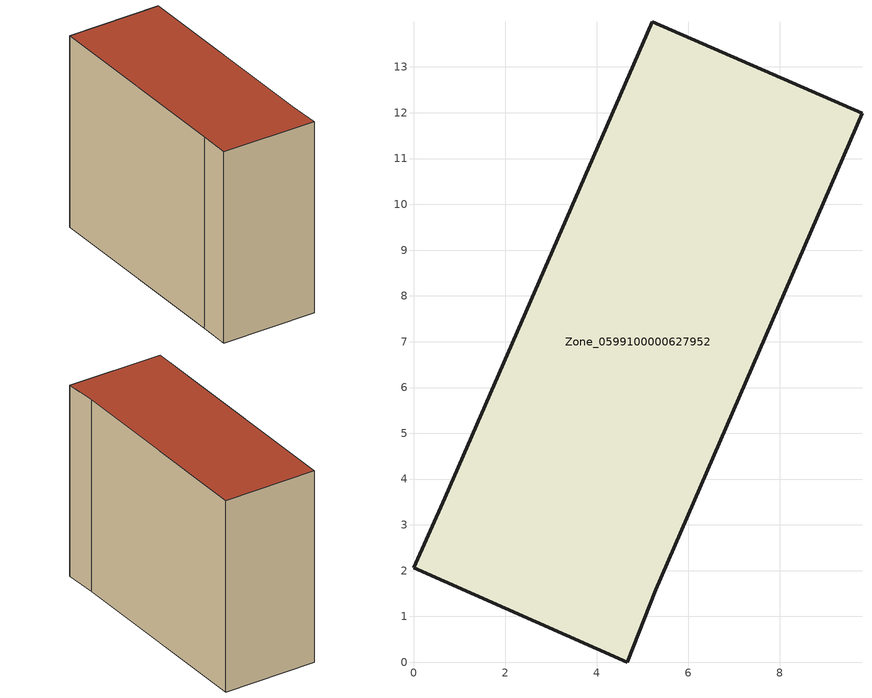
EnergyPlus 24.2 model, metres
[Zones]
Zone_0599100000627952
 floor ground (C_G): 0.68,3.58 5.21,13.99 9.79,11.99 5.29,1.59 4.66,0 0,2.07 z0
 wall outside (C_F): 4.66,0 5.29,1.59 9.79,11.99 5.21,13.99 0.68,3.58 0,2.07 4.66,0 z0:10.43
 roof outside (C_R): 5.29,1.59 9.79,11.99 5.21,13.99 0.68,3.58 0,2.07 4.66,0 z10.43
[BUILDING]
Pand.0599100000627952: North Axis=0; Terrain=City; Loads Convergence Tolerance Value=0.04; Temperature Convergence Tolerance Value=0.4; Solar Distribution=FullExterior; Maximum Number of Warmup Days=25; Minimum Number of Warmup Days=1
[Site:Location]
Rotterdam.The.Hague.AP_ZH_NLD Design_Conditions: Latitude=51.96; Longitude=4.45; Time Zone=1; Elevation=-4.5
[SITE:GROUNDTEMPERATURE:BUILDINGSURFACE]
18, 18, 18, 18, 18, 18, 18, 18, 18, 18, 18, 18
[MATERIAL] Thermal Absorptance=0.9; Solar Absorptance=0.7; Visible Absorptance=0.7
Name | Roughness | Thickness | Conductivity | Density | Specific Heat
G.TI.1946 | MediumSmooth | 0.15 | 1 | 540 | 1210
F.TI.1946 | Rough | 0.3 | 0.857143 | 1920 | 840
R.TI.1946 | MediumRough | 0.2 | 0.1 | 1500 | 1000
[CONSTRUCTION]
C_G: G.TI.1946
C_F: F.TI.1946
C_R: R.TI.1946
[ZONE]
Zone_0599100000627952: Type=1; Multiplier=1; Ceiling Height=Autocalculate; Volume=Autocalculate; Floor Area=autocalculate; Part of Total Floor Area=Yes
[ZONEINFILTRATION:DESIGNFLOWRATE]
Infil_Zone_0599100000627952: Zone or ZoneList or Space or SpaceList=Zone_0599100000627952; Schedule=AlwaysOn; Design Flow Rate Calculation Method=Flow/Area; Flow Rate per Floor Area=0.003; Constant Term Coefficient=1; Temperature Term Coefficient=0; Velocity Term Coefficient=0; Velocity Squared Term Coefficient=0
[HVACTEMPLATE:ZONE:IDEALLOADSAIRSYSTEM]
Zone_0599100000627952: Maximum Heating Supply Air Temperature=50; Minimum Cooling Supply Air Temperature=13; Maximum Heating Supply Air Humidity Ratio=0.0156; Minimum Cooling Supply Air Humidity Ratio=0.0077; Heating Limit=NoLimit; Cooling Limit=NoLimit; Dehumidification Control Type=ConstantSensibleHeatRatio; Cooling Sensible Heat Ratio=0.7; Dehumidification Setpoint=60; Humidification Control Type=None; Humidification Setpoint=30; Outdoor Air Method=None; Outdoor Air Flow Rate per Person=0.00944; Outdoor Air Flow Rate per Zone Floor Area=0; Outdoor Air Flow Rate per Zone=0; Demand Controlled Ventilation Type=None; Outdoor Air Economizer Type=NoEconomizer; Heat Recovery Type=None; Sensible Heat Recovery Effectiveness=0.7; Latent Heat Recovery Effectiveness=0.65
[ZONECONTROL:THERMOSTAT]
ThermostatControl_Zone_0599100000627952: Zone or ZoneList=Zone_0599100000627952; Control Type Schedule=DualSetpointControlType; Control 1=Thermostat_Zone_0599100000627952; Temperature Difference Between Cutout And Setpoint=0
[THERMOSTATSETPOINT:DUALSETPOINT]
Thermostat_Zone_0599100000627952: Heating Setpoint Temperature Schedule=HeatingSetpoint_Zone_0599100000627952; Cooling Setpoint Temperature Schedule=CoolingSetpoint_Zone_0599100000627952
[SCHEDULE:COMPACT]
HeatingSetpoint_Zone_0599100000627952: Through: 12/31, For: AllDays, Until: 24:00, 21
CoolingSetpoint_Zone_0599100000627952: Through: 12/31, For: AllDays, Until: 24:00, 24
DualSetpointControlType: Through: 12/31, For: AllDays, Until: 24:00, 4
AlwaysOn: Through: 12/31, For: AllDays, Until: 24:00, 1
